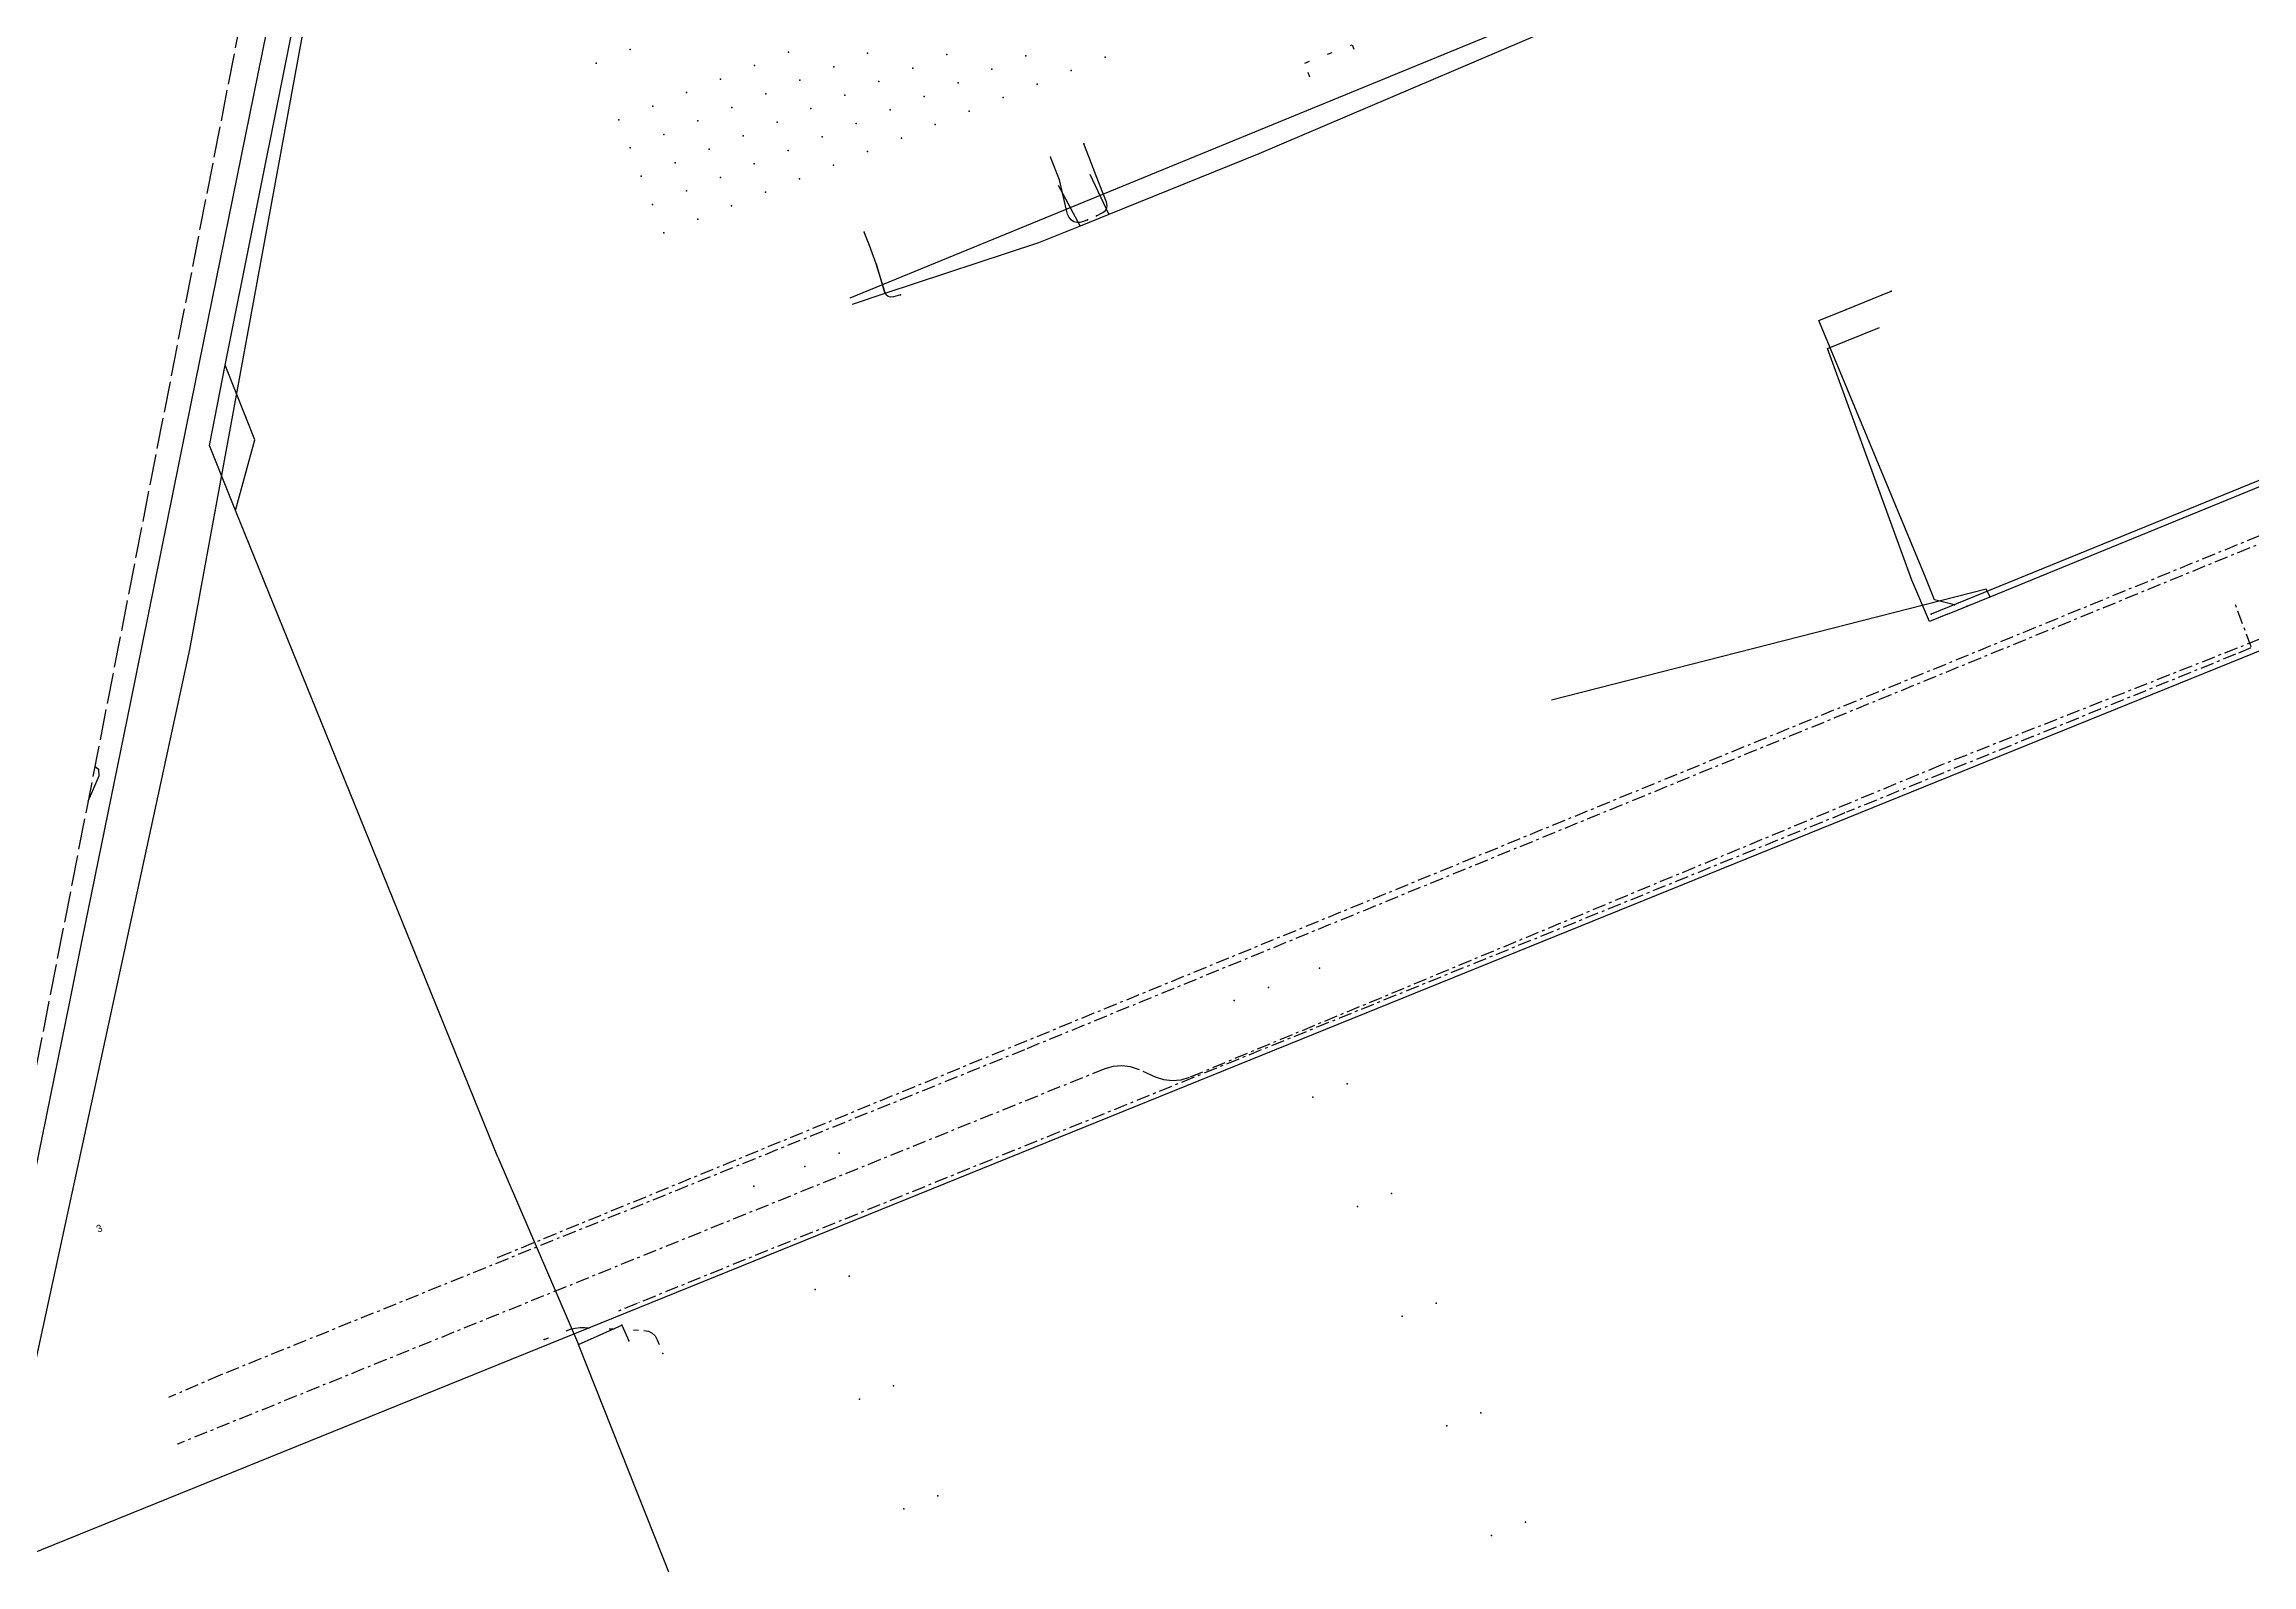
# Model space of a CAD drawing. Header units: metres. Extents: x -529 to 260, y -315 to 217.
# Drawn here: x -425.2 to -334.6, y -111.5 to -49.1 of the extents above; entities that cross this region are included whole.
import ezdxf

# ---------------------------------------------------------------- set-up
doc = ezdxf.new("R2010")
doc.units = ezdxf.units.M
for name, pattern in [('DASHED', [1.524, 1.27, -0.254]), ('DISUSED', [0.9943, 0.55, -0.1666, 0.1111, -0.1666]), ('PROJECTED', [1, 0.2, -0.8])]:
    doc.linetypes.add(name, pattern=pattern)
for name, color, linetype, true_color in [('KA0000_OVG_Orientatiepolygoon', 7, 'Continuous', 0xff00ff), ('KL1001_WAT_Appurtenance', 7, 'Continuous', 0x0000ff), ('KL1001_WAT_Waterleiding', 7, 'Continuous', 0x0000ff), ('KL1011_DAT_Appurtenance', 7, 'Continuous', 0x00ff00), ('KL1011_DAT_Duct', 7, 'Continuous', 0x00ff00), ('KL1011_DAT_Kabelbed', 7, 'Continuous', 0x00ff00), ('KL1011_DAT_Kast', 7, 'Continuous', 0x00ff00), ('KL1031_ELS_Appurtenance', 7, 'Continuous', 0x960000), ('KL1031_ELS_Elektriciteitskabel', 7, 'Continuous', 0x960000), ('KL1031_EMS_Appurtenance', 7, 'Continuous', 0xc80000), ('KL1031_EMS_Elektriciteitskabel', 7, 'Continuous', 0xc80000), ('KL1031_GLD_Appurtenance', 7, 'Continuous', 0xffaf3c), ('KL1031_GLD_OlieGasChemicalienPijpleiding', 7, 'Continuous', 0xffaf3c), ('KL1051_DAT_Annotatie', 7, 'Continuous', 0xffffff), ('KL1051_DAT_Kabelbed', 7, 'Continuous', 0x00ff00), ('KL1233_WRM_ThermischePijpleiding', 7, 'Continuous', 0x008080), ('KL1687_EMS_Elektriciteitskabel', 7, 'Continuous', 0xc80000)]:
    doc.layers.add(name, color=color, linetype=linetype, true_color=true_color)

msp = doc.modelspace()

# ---------------------------------------------------------------- linework, layer by layer
at = {"layer": 'KA0000_OVG_Orientatiepolygoon', "linetype": 'DASHED'}
msp.add_lwpolyline([(212.467, 216.691), (-371.799, 183.859), (-469.178, -314.621), (251.501, 5.16), (212.467, 216.691)], close=True, dxfattribs=at)
at = {"layer": 'KL1001_WAT_Appurtenance'}
msp.add_point((-346.244, -72.147), dxfattribs=at)
at = {"layer": 'KL1001_WAT_Waterleiding', "linetype": 'CONTINUOUS'}
for points in [[(-352.383, -14.233), (-352.486, -15.421), (-352.474, -15.969), (-352.389, -16.523), (-350.701, -22.964), (-350.414, -24.231), (-349.839, -25.926), (-347.975, -30.677), (-344.506, -39.471), (-345.264, -41.035), (-345.991, -41.324), (-357.284, -45.868), (-375.318, -53.584), (-381.481, -56.073), (-382.645, -56.542), (-384.356, -57.233), (-390.667, -59.314), (-392.015, -59.759)], [(-346.244, -72.147), (-345.299, -71.76), (-298.827, -52.749), (-297.67, -52.277), (-292.908, -50.334), (-292.258, -49.87), (-291.999, -49.756)], [(-383.55, -54.868), (-382.645, -56.542)], [(-382.258, -54.406), (-381.481, -56.073)], [(-391.024, -58.091), (-390.667, -59.314)], [(-347.047, -72.476), (-347.791, -72.778), (-348.516, -71.077), (-351.969, -61.571), (-349.837, -60.706)], [(-345.298, -71.761), (-345.459, -71.447), (-363.299, -76.011)], [(-347.047, -72.476), (-346.244, -72.147)]]:
    msp.add_lwpolyline(points, dxfattribs=at)
at = {"layer": 'KL1001_WAT_Waterleiding', "linetype": 'DISUSED'}
for points in [[(-334.937, -72.869), (-335.263, -72.009)], [(-334.579, -73.816), (-334.913, -72.935)], [(-334.599, -73.862), (-335.223, -74.123), (-351.199, -80.614)], [(-351.264, -80.641), (-400.776, -100.756)], [(-400.841, -100.782), (-401.7, -101.135)]]:
    msp.add_lwpolyline(points, dxfattribs=at)
at = {"layer": 'KL1011_DAT_Appurtenance'}
for p in [(-416.902, -64.386), (-401.464, -101.674)]:
    msp.add_point(p, dxfattribs=at)
at = {"layer": 'KL1011_DAT_Duct', "linetype": 'CONTINUOUS'}
for points in [[(-417.749, -62.253), (-414.159, -44.357)], [(-417.749, -62.253), (-414.159, -44.357)], [(-417.749, -62.253), (-414.159, -44.357)], [(-417.749, -62.253), (-414.159, -44.357)], [(-417.317, -68.216), (-418.394, -65.557), (-417.749, -62.253)], [(-417.317, -68.216), (-418.394, -65.557), (-417.749, -62.253)], [(-417.317, -68.216), (-418.394, -65.557), (-417.749, -62.253)], [(-416.902, -64.386), (-417.749, -62.253)], [(-417.317, -68.216), (-416.533, -65.315), (-416.902, -64.386)], [(-406.548, -94.777), (-417.317, -68.216)], [(-406.548, -94.777), (-417.317, -68.216)], [(-406.548, -94.777), (-417.317, -68.216)], [(-406.548, -94.777), (-417.317, -68.216)], [(-406.548, -94.777), (-403.241, -102.464)], [(-406.548, -94.777), (-403.241, -102.464)], [(-406.548, -94.777), (-403.241, -102.464)], [(-406.548, -94.777), (-403.241, -102.464)], [(-403.241, -102.464), (-401.464, -101.674)], [(-403.241, -102.464), (-401.464, -101.674)], [(-403.241, -102.464), (-401.464, -101.674)], [(-403.241, -102.464), (-401.464, -101.674)], [(-403.241, -102.464), (-401.464, -101.674)], [(-401.464, -101.674), (-401.182, -102.315)], [(-401.464, -101.674), (-401.182, -102.315)], [(-401.464, -101.674), (-401.182, -102.315)], [(-401.464, -101.674), (-401.182, -102.315)], [(-387.719, -141.607), (-403.241, -102.464)]]:
    msp.add_lwpolyline(points, dxfattribs=at)
at = {"layer": 'KL1011_DAT_Kabelbed', "linetype": 'CONTINUOUS'}
for points in [[(-417.749, -62.253), (-414.159, -44.357)], [(-417.317, -68.216), (-418.394, -65.557), (-417.749, -62.253)], [(-416.902, -64.386), (-417.749, -62.253)], [(-417.317, -68.216), (-416.533, -65.315), (-416.902, -64.386)], [(-406.548, -94.777), (-417.317, -68.216)], [(-406.548, -94.777), (-403.241, -102.464)], [(-403.241, -102.464), (-401.464, -101.674)], [(-401.464, -101.674), (-401.182, -102.315)], [(-387.719, -141.607), (-403.241, -102.464)]]:
    msp.add_lwpolyline(points, dxfattribs=at)
at = {"layer": 'KL1011_DAT_Kast'}
msp.add_point((-401.182, -102.315), dxfattribs=at)
at = {"layer": 'KL1031_ELS_Appurtenance'}
for p in [(-401.121, -49.296), (-394.623, -49.398), (-391.374, -49.448), (-388.126, -49.499), (-384.878, -49.55), (-381.629, -49.602), (-402.515, -49.851), (-397.41, -50.509), (-396.017, -49.953), (-394.162, -50.559), (-392.768, -50.004), (-390.913, -50.61), (-389.52, -50.055), (-387.664, -50.661), (-386.27, -50.106), (-384.416, -50.712), (-383.022, -50.156), (-400.198, -51.619), (-398.804, -51.063), (-395.555, -51.114), (-392.307, -51.165), (-389.058, -51.217), (-385.809, -51.267), (-401.591, -52.175), (-398.342, -52.225), (-396.949, -51.67), (-395.093, -52.276), (-393.7, -51.721), (-391.845, -52.327), (-390.451, -51.771), (-388.597, -52.378), (-387.203, -51.822), (-401.129, -53.335), (-399.736, -52.78), (-397.88, -53.386), (-396.487, -52.832), (-394.632, -53.437), (-393.238, -52.882), (-389.99, -52.933), (-382.507, -53.173), (-399.274, -53.942), (-396.026, -53.993), (-392.776, -54.044), (-391.384, -53.488), (-383.873, -53.721), (-400.667, -54.497), (-398.813, -55.103), (-397.419, -54.548), (-395.564, -55.155), (-394.17, -54.599), (-400.206, -55.658), (-396.957, -55.71), (-381.983, -56.127), (-399.744, -56.82), (-398.351, -56.265), (-391.523, -56.79), (-382.345, -56.282), (-390.031, -59.368), (-374.927, -87.807), (-372.822, -87.014), (-376.327, -88.346), (-373.097, -92.304), (-371.698, -91.762), (-392.55, -94.615), (-396.048, -95.967), (-393.95, -95.155), (-371.265, -96.805), (-369.865, -96.264), (-406.557, -98.898), (-392.13, -99.661), (-393.53, -100.202), (-369.432, -101.306), (-368.033, -100.764), (-404.648, -102.263), (-399.787, -102.832), (-390.31, -104.167), (-391.71, -104.708), (-367.6, -105.806), (-366.2, -105.266), (-388.491, -108.672), (-389.89, -109.214), (-365.767, -110.308), (-364.368, -109.766)]:
    msp.add_point(p, dxfattribs=at)
at = {"layer": 'KL1031_ELS_Elektriciteitskabel', "linetype": 'CONTINUOUS'}
for points in [[(-345.54, -40.389), (-392.112, -59.502)], [(-381.983, -56.127), (-381.723, -55.985), (-381.616, -55.906), (-381.554, -55.81), (-381.539, -55.697), (-381.569, -55.567), (-381.992, -54.474), (-382.284, -53.73), (-382.507, -53.173)], [(-382.345, -56.282), (-382.511, -56.357), (-382.66, -56.396), (-382.794, -56.399), (-382.912, -56.368), (-383.012, -56.3), (-383.097, -56.197), (-383.166, -56.058), (-383.218, -55.884), (-383.501, -54.65), (-383.873, -53.721)], [(-390.031, -59.368), (-390.308, -59.444), (-390.434, -59.46), (-390.537, -59.432), (-390.616, -59.361), (-390.671, -59.246), (-391.03, -58.1), (-391.298, -57.347), (-391.523, -56.79)]]:
    msp.add_lwpolyline(points, dxfattribs=at)
at = {"layer": 'KL1031_ELS_Elektriciteitskabel', "linetype": 'DISUSED'}
msp.add_lwpolyline([(-310.322, -59.455), (-406.557, -98.898)], dxfattribs=at)
at = {"layer": 'KL1031_ELS_Elektriciteitskabel', "linetype": 'PROJECTED'}
msp.add_lwpolyline([(-404.648, -102.263), (-403.754, -101.904), (-403.567, -101.839), (-403.375, -101.796), (-403.181, -101.773), (-402.983, -101.772), (-400.558, -101.885), (-400.374, -101.917), (-400.221, -101.993), (-400.1, -102.111), (-400.01, -102.275), (-399.787, -102.832)], dxfattribs=at)
at = {"layer": 'KL1031_EMS_Appurtenance'}
msp.add_point((-419.681, -106.546), dxfattribs=at)
at = {"layer": 'KL1031_EMS_Elektriciteitskabel', "linetype": 'DISUSED'}
for points in [[(-313.483, -61.09), (-384.937, -90.36), (-417.954, -103.726), (-420.073, -104.644)], [(-302.801, -61.085), (-347.327, -78.683), (-378.178, -91.507), (-378.518, -91.607), (-378.87, -91.637), (-379.222, -91.597), (-379.558, -91.485), (-380.254, -91.175), (-380.59, -91.063), (-380.943, -91.02), (-381.295, -91.048), (-381.636, -91.144), (-419.681, -106.546)]]:
    msp.add_lwpolyline(points, dxfattribs=at)
at = {"layer": 'KL1031_EMS_Elektriciteitskabel', "linetype": 'CONTINUOUS'}
msp.add_lwpolyline([(-423.093, -78.718), (-422.941, -78.842), (-422.928, -79.132), (-423.377, -80.165)], dxfattribs=at)
msp.add_lwpolyline([(-423.093, -78.718), (-422.941, -78.842), (-422.928, -79.132), (-423.377, -80.165)], dxfattribs=at)
msp.add_lwpolyline([(-423.093, -78.718), (-422.941, -78.842), (-422.928, -79.132), (-423.377, -80.165)], dxfattribs=at)
at = {"layer": 'KL1031_GLD_Appurtenance'}
for p in [(-349.36, -59.217), (-351.212, -59.973), (-347.723, -72.482), (-346.764, -72.09)]:
    msp.add_point(p, dxfattribs=at)
at = {"layer": 'KL1031_GLD_OlieGasChemicalienPijpleiding', "linetype": 'CONTINUOUS'}
for points in [[(-291.318, -49.778), (-294.167, -50.941), (-299.362, -52.75), (-347.723, -72.482)], [(-351.212, -59.973), (-349.36, -59.217)], [(-346.764, -72.09), (-347.58, -71.884), (-347.996, -70.865), (-352.324, -60.426), (-351.212, -59.973)]]:
    msp.add_lwpolyline(points, dxfattribs=at)
at = {"layer": 'KL1051_DAT_Kabelbed', "linetype": 'CONTINUOUS'}
for points in [[(-448.322, -207.86), (-448.149, -207.801), (-447.983, -207.727), (-447.824, -207.64), (-447.671, -207.54), (-447.529, -207.428), (-447.396, -207.304), (-447.273, -207.169), (-447.162, -207.025), (-447.064, -206.872), (-446.98, -206.711), (-446.909, -206.544), (-446.852, -206.371), (-446.809, -206.194), (-438.963, -166.067), (-436.429, -153.11), (-427.665, -113.01), (-427.39, -111.741), (-419.199, -73.926), (-411.966, -34.521), (-409.424, -29.996), (-404.352, -7.49)], [(-308.28, -54.651), (-305.217, -62.226), (-427.39, -111.741), (-429.73, -112.689)]]:
    msp.add_lwpolyline(points, dxfattribs=at)
at = {"layer": 'KL1233_WRM_ThermischePijpleiding', "linetype": 'CONTINUOUS'}
msp.add_lwpolyline([(-426.666, -100.909), (-424.124, -88.393), (-423.611, -85.864), (-421.623, -76.077), (-419.136, -63.826), (-414.663, -41.797), (-410.677, -22.169), (-410.179, -19.718), (-406.199, -0.116), (-403.579, 12.782), (-399.901, 12.035), (-399.277, 15.123)], dxfattribs=at)
at = {"layer": 'KL1687_EMS_Elektriciteitskabel', "linetype": 'PROJECTED'}
msp.add_lwpolyline([(-373.221, -50.43), (-373.427, -49.849), (-371.488, -49.101), (-371.259, -49.649)], dxfattribs=at)

# ---------------------------------------------------------------- texts
at = {"layer": 'KL1051_DAT_Annotatie', "insert": (-422.956, -97.883), "char_height": 0.3, "attachment_point": 7, "rotation": 22.963}
msp.add_mtext('3', dxfattribs=at)

doc.saveas('drawing.dxf')
